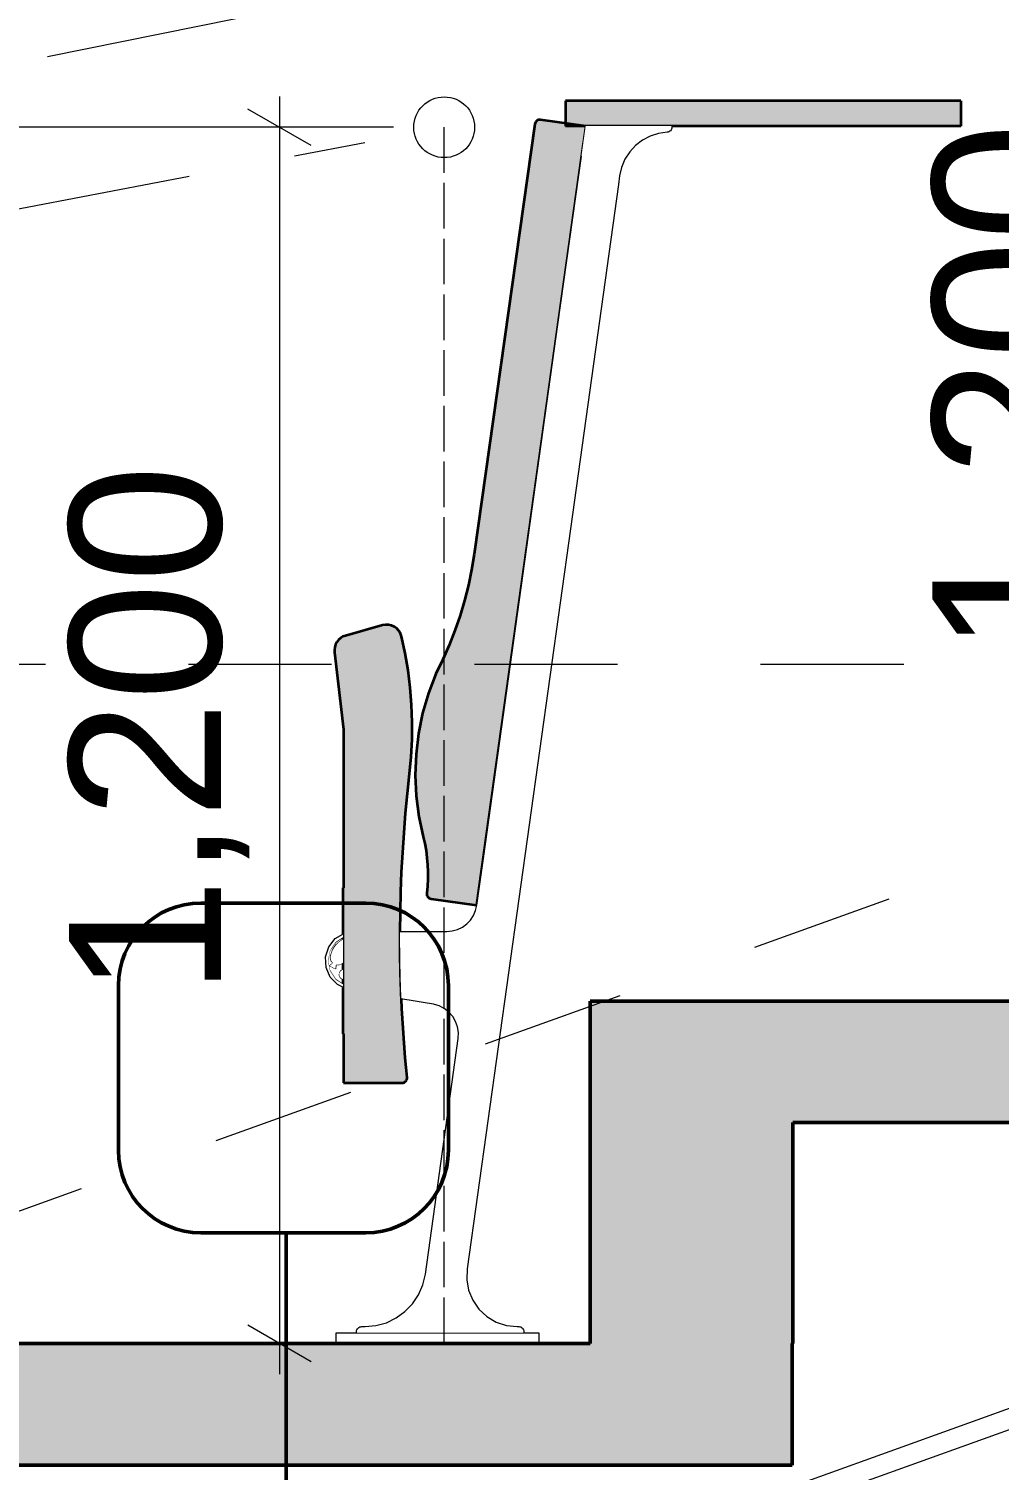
# Model space of a CAD drawing. Header units: millimetres. Extents: x -48147 to 1392261, y -496296 to 18123.
# Drawn here: x 1372223 to 1373181, y -488541 to -487118 of the extents above; entities that cross this region are included whole.
import ezdxf

# ---------------------------------------------------------------- set-up
doc = ezdxf.new("R2010")
doc.units = ezdxf.units.MM
doc.header["$MEASUREMENT"] = 0
for name, pattern in [('Dashed', [2822.222233, 1411.111116, -1411.111116]), ('Double Dashed', [546.805537, 264.583325, -105.833328, 70.555556, -105.833328]), ('Hidden Line', [55, 45, -10]), ('Wipeout_Contour', [1000, 0, -1000])]:
    doc.linetypes.add(name, pattern=pattern)
for name, color, linetype, lineweight, true_color in [('0_Pen_No__105', 7, 'Continuous', 15, 0xa6a6a6), ('A-95-MC_Marker_Detail.Marker_Pen_No__25', 7, 'Continuous', 50, 0x2a2a2a), ('New_A-20-M_Floor_Slab_Pen_No__107', 7, 'Continuous', 15, 0xa6a6a6), ('New_A-20-M_Floor_Slab_Pen_No__27', 7, 'Continuous', 50, 0x2a2a2a), ('New_A-20-M_Floor_Slab_Pen_No__29', 7, 'Continuous', 50, 0x2a2a2a), ('New_A-20-M_Floor_Slab_Pen_No__81', 7, 'Continuous', 20, 0x6a6a6a), ('New_A-35-M_FFE_Fixed_Pen_No__104', 7, 'Continuous', 15, 0xa6a6a6), ('New_A-35-M_FFE_Fixed_Pen_No__44', 7, 'Continuous', 35, 0x444444)]:
    doc.layers.add(name, color=color, linetype=linetype, lineweight=lineweight, true_color=true_color)
for name, color, linetype, lineweight in [('2D Layer_Pen_No__1', 7, 'Continuous', 13), ('A-15-M_Beam_Pen_No__87', 8, 'Continuous', 20), ('A-35-M_FFE_Sanitary_Pen_No__1', 7, 'Continuous', 13), ('A-35-M_FFE_Sanitary_Pen_No__87', 8, 'Continuous', 20), ('New_A-35-M_FFE_Fixed_Pen_No__1', 7, 'Continuous', 13), ('New_A-95-D_1_20_Pen_No__1', 7, 'Continuous', 13)]:
    doc.layers.add(name, color=color, linetype=linetype, lineweight=lineweight)
for name, color, linetype in [('A-95-MC_Marker_Detail.Marker', 7, 'Continuous'), ('New_A-20-M_Floor_Slab', 7, 'Continuous'), ('New_A-35-M_FFE_Fixed', 7, 'Continuous'), ('New_A-95-D_1_20', 7, 'Continuous')]:
    doc.layers.add(name, color=color, linetype=linetype)
doc.styles.add('GENERATED_STYLE_2', font='')
doc.styles.get('GENERATED_STYLE_2').set_extended_font_data('Arial')
doc.dimstyles.new('GENERATED_STYLE__1', dxfattribs={"dimtxt": 150, "dimasz": 47.5, "dimexe": 0.18, "dimexo": 50, "dimgap": 0.09, "dimtad": 1, "dimdec": 0, "dimzin": 0, "dimdsep": 46, "dimtxsty": 'GENERATED_STYLE_2', "dimblk": 'ARROWHEAD_2', "dimblk1": 'ARROWHEAD_2', "dimblk2": 'ARROWHEAD_2', "dimcen": 0.09, "dimclrd": 7, "dimclre": 7, "dimclrt": 7, "dimadec": 0, "dimazin": 0, "dimtfac": 1, "dimtdec": 4, "dimtmove": 2, "dimatfit": 3, "dimfxl": 1, "dimtolj": 1, "dimtzin": 0, "dimarcsym": 0})
doc.dimstyles.new('GENERATED_STYLE__2', dxfattribs={"dimtxt": 150, "dimasz": 47.5, "dimexe": 0.18, "dimexo": 50, "dimgap": 0.09, "dimtad": 1, "dimdec": 0, "dimzin": 0, "dimdsep": 46, "dimtxsty": 'GENERATED_STYLE_2', "dimblk": 'ARROWHEAD_2', "dimblk1": 'ARROWHEAD_2', "dimblk2": 'ARROWHEAD_2', "dimcen": 0.09, "dimclrd": 7, "dimclre": 7, "dimclrt": 7, "dimadec": 0, "dimazin": 0, "dimtfac": 1, "dimtdec": 4, "dimtmove": 0, "dimatfit": 3, "dimfxl": 1, "dimtolj": 1, "dimtzin": 0, "dimarcsym": 0})

# ---------------------------------------------------------------- blocks, each defined once
blk = doc.blocks.new('Section Elem_29_1', base_point=(1317838.7, -491795.5))
at = {"layer": 'New_A-20-M_Floor_Slab_Pen_No__107', "linetype": 'Continuous', "lineweight": 0, "true_color": 0x535353}
blk.add_hatch(color=251, dxfattribs=at).paths.add_polyline_path([(1372977.2, -488198), (1372777.2, -488198), (1372777.2, -488416), (1372977.2, -488416)])
at = {"layer": 'New_A-20-M_Floor_Slab_Pen_No__27', "linetype": 'Continuous'}
for p, q in [((1372777.2, -488198), (1372777.2, -488416)), ((1372977.2, -488198), (1372977.2, -488416)), ((1372977.2, -488416), (1372976.6, -488416))]:
    blk.add_line(p, q, dxfattribs=at)
blk = doc.blocks.new('Section Elem_33_1', base_point=(1317838.7, -491795.5))
at = {"layer": 'New_A-35-M_FFE_Fixed_Pen_No__104', "linetype": 'Continuous'}
for points in [[(1373142.8, -487214.3), (1373142.8, -487189.3), (1372752.8, -487189.3), (1372752.8, -487214.3)], [(1372722.8, -487211.4), (1372722.6, -487212.4), (1372662.7, -487636.8), (1372660.2, -487652.2), (1372657.1, -487667.5), (1372653.3, -487682.6), (1372648.8, -487697.5), (1372643.8, -487712.3), (1372638.1, -487726.8), (1372631.8, -487741), (1372624.9, -487755), (1372617.6, -487774.2), (1372611.8, -487793.9), (1372607.8, -487814), (1372605.4, -487834.4), (1372604.6, -487854.9), (1372605.6, -487875.4), (1372608.2, -487895.7), (1372612.4, -487915.8), (1372614, -487922.6), (1372615.3, -487929.5), (1372616.2, -487936.5), (1372616.8, -487943.5), (1372617.1, -487950.5), (1372617.1, -487957.5), (1372616.7, -487964.5), (1372616, -487971.5), (1372616, -487972.5), (1372616.2, -487973.5), (1372616.5, -487974.4), (1372617, -487975.2), (1372617.7, -487975.9), (1372618.5, -487976.5), (1372619.3, -487976.9), (1372620.3, -487977.1), (1372664.9, -487983.3), (1372768.6, -487244.1), (1372772.8, -487214.3), (1372728.2, -487208.1), (1372727.2, -487208.1), (1372726.3, -487208.2), (1372725.3, -487208.6), (1372724.5, -487209.1), (1372723.8, -487209.7), (1372723.2, -487210.5)]]:
    blk.add_hatch(color=256, dxfattribs=at).paths.add_polyline_path(points)
at = {"layer": 'New_A-35-M_FFE_Fixed_Pen_No__44', "linetype": 'Continuous'}
for p, q in [((1372752.8, -487189.3), (1372752.8, -487214.3)), ((1373142.8, -487189.3), (1372752.8, -487189.3)), ((1373142.8, -487189.3), (1373142.8, -487214.3)), ((1373142.8, -487214.3), (1372752.8, -487214.3)), ((1372533.8, -487966.2), (1372533.2, -487966.2)), ((1372533.7, -488110.2), (1372533.2, -488110.2)), ((1372533.7, -488110.2), (1372533.7, -488158.7))]:
    blk.add_line(p, q, dxfattribs=at)
at = {"layer": 'New_A-35-M_FFE_Fixed_Pen_No__44', "linetype": 'Continuous', "flags": 128}
for points in [[(1372772.8, -487214.3), (1372728.2, -487208.1), (1372727.2, -487208.1), (1372726.3, -487208.2), (1372725.3, -487208.6), (1372724.5, -487209.1), (1372723.8, -487209.7), (1372723.2, -487210.5), (1372722.8, -487211.4), (1372722.6, -487212.4), (1372662.7, -487636.8), (1372660.2, -487652.2), (1372657.1, -487667.5), (1372653.3, -487682.6), (1372648.8, -487697.5), (1372643.8, -487712.3), (1372638.1, -487726.8), (1372631.8, -487741), (1372624.9, -487755), (1372617.6, -487774.2), (1372611.8, -487793.9), (1372607.8, -487814), (1372605.4, -487834.4), (1372604.6, -487854.9), (1372605.6, -487875.4), (1372608.2, -487895.7), (1372612.4, -487915.8), (1372614, -487922.6), (1372615.3, -487929.5), (1372616.2, -487936.5), (1372616.8, -487943.5), (1372617.1, -487950.5), (1372617.1, -487957.5), (1372616.7, -487964.5), (1372616, -487971.5), (1372616, -487972.5), (1372616.2, -487973.5), (1372616.5, -487974.4), (1372617, -487975.2), (1372617.7, -487975.9), (1372618.5, -487976.5), (1372619.3, -487976.9), (1372620.3, -487977.1), (1372664.9, -487983.3)], [(1372772.8, -487214.3), (1372768.6, -487244.1), (1372664.9, -487983.3)]]:
    blk.add_lwpolyline(points, dxfattribs=at)
at = {"color": 254, "linetype": 'Wipeout_Contour', "lineweight": 0, "ltscale": 64095339.49574745}
blk.add_wipeout([(1372518.5, -488038.2), (1372520.5, -488048.3), (1372526.2, -488056.9), (1372533.2, -488061.5), (1372533.2, -488056.1), (1372532.4, -488056), (1372530.6, -488054.5), (1372529.7, -488052.4), (1372529.9, -488050.1), (1372531.2, -488048.2), (1372533.2, -488047.1), (1372533.2, -488047.1), (1372533.2, -488039.9), (1372533, -488040.2), (1372531.9, -488041.1), (1372530.6, -488041.7), (1372529.2, -488042.1), (1372527.8, -488042.2), (1372526.4, -488042), (1372525.8, -488046.2), (1372520.3, -488043.2), (1372523.5, -488040.4), (1372522.8, -488039.7), (1372522.2, -488039), (1372521.8, -488038.1), (1372521.4, -488037.2), (1372521.2, -488036.3), (1372521.1, -488035.3), (1372521.2, -488034.3), (1372521.4, -488033.4), (1372521.9, -488031.3), (1372522.6, -488029.3), (1372523.4, -488027.4), (1372524.5, -488025.6), (1372525.6, -488023.9), (1372527, -488022.2), (1372528.4, -488020.7), (1372530, -488019.4), (1372531.5, -488018.3), (1372533, -488017.4), (1372533.2, -488017.3), (1372533.2, -488015), (1372526.2, -488019.6), (1372520.5, -488028.2)], dxfattribs=at).dxf.layer = 'New_A-35-M_FFE_Fixed'
at = {"color": 254, "linetype": 'Wipeout_Contour', "lineweight": 0, "ltscale": 5827725.150839468}
blk.add_wipeout([(1372526.7, -488405.3), (1372526.7, -488415.3), (1372726.7, -488415.3), (1372726.7, -488405.3)], dxfattribs=at).dxf.layer = 'New_A-35-M_FFE_Fixed'
at = {"layer": 'New_A-35-M_FFE_Fixed_Pen_No__104', "linetype": 'Continuous'}
blk.add_hatch(color=256, dxfattribs=at).paths.add_polyline_path([(1372595.8, -488156.3), (1372596.3, -488155.3), (1372596.5, -488154.3), (1372596.5, -488153.3), (1372595.6, -488143.6), (1372594.7, -488133.9), (1372593.9, -488124.2), (1372593.2, -488114.5), (1372592.6, -488104.8), (1372592, -488095.1), (1372591.5, -488085.4), (1372591, -488075.7), (1372590.8, -488071), (1372590.6, -488066.3), (1372590.5, -488061.6), (1372590.3, -488057), (1372590.2, -488052.3), (1372590.1, -488047.6), (1372590, -488042.9), (1372589.9, -488038.2), (1372589.9, -488034.6), (1372589.8, -488031), (1372589.8, -488027.4), (1372589.7, -488023.7), (1372589.7, -488020.1), (1372589.7, -488016.5), (1372589.7, -488012.9), (1372589.7, -488009.2), (1372590, -487989.8), (1372590.5, -487970.3), (1372591.2, -487950.8), (1372592.3, -487931.4), (1372593.6, -487912), (1372595.1, -487892.6), (1372597, -487873.2), (1372599.1, -487853.8), (1372600.7, -487836.8), (1372601.6, -487819.7), (1372601.7, -487802.6), (1372601, -487785.6), (1372599.6, -487768.5), (1372597.5, -487751.5), (1372594.6, -487734.7), (1372591, -487718), (1372590, -487715.1), (1372588.5, -487712.5), (1372586.5, -487710.3), (1372584, -487708.5), (1372581.3, -487707.3), (1372578.3, -487706.6), (1372575.3, -487706.5), (1372572.4, -487707), (1372535.8, -487717.4), (1372533.2, -487718.3), (1372530.9, -487719.7), (1372528.9, -487721.5), (1372527.2, -487723.6), (1372526, -487726), (1372525.2, -487728.6), (1372524.8, -487731.3), (1372525, -487734), (1372533.8, -487809.9), (1372533.8, -487966.2), (1372533.2, -487966.2), (1372533.2, -488098.2), (1372533.2, -488110.2), (1372533.7, -488110.2), (1372533.7, -488158.7), (1372539.7, -488158.7), (1372551.7, -488158.7), (1372591.5, -488158.7), (1372592.6, -488158.6), (1372593.6, -488158.3), (1372594.5, -488157.8), (1372595.2, -488157.1)])
at = {"layer": 'New_A-35-M_FFE_Fixed_Pen_No__1', "linetype": 'Continuous'}
for p, q in [((1372520.5, -488028.2), (1372526.2, -488019.6)), ((1372522.6, -488029.3), (1372523.4, -488027.4)), ((1372523.4, -488027.4), (1372524.5, -488025.6)), ((1372524.5, -488025.6), (1372525.6, -488023.9)), ((1372525.6, -488023.9), (1372527, -488022.2)), ((1372526.2, -488019.6), (1372533.2, -488015)), ((1372527, -488022.2), (1372528.4, -488020.7)), ((1372528.4, -488020.7), (1372530, -488019.4)), ((1372530, -488019.4), (1372531.5, -488018.3)), ((1372531.5, -488018.3), (1372533, -488017.4)), ((1372533, -488017.4), (1372533.2, -488017.3)), ((1372518.5, -488038.2), (1372520.5, -488028.2)), ((1372520.5, -488048.3), (1372518.5, -488038.2)), ((1372520.3, -488043.2), (1372523.5, -488040.4)), ((1372521.1, -488035.3), (1372521.2, -488034.3)), ((1372521.2, -488036.3), (1372521.1, -488035.3)), ((1372521.2, -488034.3), (1372521.4, -488033.4)), ((1372521.4, -488037.2), (1372521.2, -488036.3)), ((1372521.4, -488033.4), (1372521.9, -488031.3)), ((1372521.8, -488038.1), (1372521.4, -488037.2)), ((1372522.2, -488039), (1372521.8, -488038.1)), ((1372521.9, -488031.3), (1372522.6, -488029.3)), ((1372522.8, -488039.7), (1372522.2, -488039)), ((1372523.5, -488040.4), (1372522.8, -488039.7)), ((1372526.4, -488042), (1372525.8, -488046.2)), ((1372527.8, -488042.2), (1372526.4, -488042)), ((1372530.6, -488041.7), (1372529.2, -488042.1)), ((1372531.9, -488041.1), (1372530.6, -488041.7)), ((1372533, -488040.2), (1372531.9, -488041.1)), ((1372533.2, -488039.9), (1372533, -488040.2)), ((1372525.8, -488046.2), (1372520.3, -488043.2)), ((1372526.2, -488056.9), (1372520.5, -488048.3)), ((1372529.2, -488042.1), (1372527.8, -488042.2)), ((1372529.9, -488050.1), (1372529.7, -488052.4)), ((1372529.7, -488052.4), (1372530.6, -488054.5)), ((1372531.2, -488048.2), (1372529.9, -488050.1)), ((1372530.6, -488054.5), (1372532.4, -488056)), ((1372533.2, -488047.1), (1372531.2, -488048.2)), ((1372532.4, -488056), (1372533.2, -488056.1)), ((1372533.2, -488061.5), (1372526.2, -488056.9)), ((1372526.7, -488405.3), (1372726.7, -488405.3)), ((1372526.7, -488415.3), (1372526.7, -488405.3)), ((1372726.7, -488405.3), (1372726.7, -488415.3)), ((1372726.7, -488415.3), (1372526.7, -488415.3))]:
    blk.add_line(p, q, dxfattribs=at)
at = {"layer": 'New_A-35-M_FFE_Fixed_Pen_No__44', "linetype": 'Continuous', "flags": 128}
for points in [[(1372533.7, -488158.7), (1372539.7, -488158.7), (1372551.7, -488158.7), (1372591.5, -488158.7), (1372592.6, -488158.6), (1372593.6, -488158.3), (1372594.5, -488157.8), (1372595.2, -488157.1), (1372595.8, -488156.3), (1372596.3, -488155.3), (1372596.5, -488154.3), (1372596.5, -488153.3), (1372595.6, -488143.6), (1372594.7, -488133.9), (1372593.9, -488124.2), (1372593.2, -488114.5), (1372592.6, -488104.8), (1372592, -488095.1), (1372591.5, -488085.4), (1372591, -488075.7), (1372590.8, -488071), (1372590.6, -488066.3), (1372590.5, -488061.6), (1372590.3, -488057), (1372590.2, -488052.3), (1372590.1, -488047.6), (1372590, -488042.9), (1372589.9, -488038.2), (1372589.9, -488034.6), (1372589.8, -488031), (1372589.8, -488027.4), (1372589.7, -488023.7), (1372589.7, -488020.1), (1372589.7, -488016.5), (1372589.7, -488012.9), (1372589.7, -488009.2), (1372590, -487989.8), (1372590.5, -487970.3), (1372591.2, -487950.8), (1372592.3, -487931.4), (1372593.6, -487912), (1372595.1, -487892.6), (1372597, -487873.2), (1372599.1, -487853.8), (1372600.7, -487836.8), (1372601.6, -487819.7), (1372601.7, -487802.6), (1372601, -487785.6), (1372599.6, -487768.5), (1372597.5, -487751.5), (1372594.6, -487734.7), (1372591, -487718), (1372590, -487715.1), (1372588.5, -487712.5), (1372586.5, -487710.3), (1372584, -487708.5), (1372581.3, -487707.3), (1372578.3, -487706.6), (1372575.3, -487706.5), (1372572.4, -487707), (1372535.8, -487717.4), (1372533.2, -487718.3), (1372530.9, -487719.7), (1372528.9, -487721.5), (1372527.2, -487723.6), (1372526, -487726), (1372525.2, -487728.6), (1372524.8, -487731.3), (1372525, -487734), (1372533.8, -487809.9), (1372533.8, -487966.2)], [(1372533.2, -487966.2), (1372533.2, -488098.2), (1372533.2, -488110.2)]]:
    blk.add_lwpolyline(points, dxfattribs=at)
blk = doc.blocks.new('Section Elem_34_1', base_point=(1317838.7, -491795.5))
at = {"color": 254, "linetype": 'Wipeout_Contour', "lineweight": 0, "ltscale": 139856437.1190573}
blk.add_wipeout([(1372546.7, -488405.3), (1372711.7, -488405.3), (1372711.7, -488404.3), (1372711.7, -488403.3), (1372711.4, -488402.4), (1372710.9, -488401.5), (1372710.3, -488400.7), (1372709.5, -488400.1), (1372708.7, -488399.6), (1372707.7, -488399.4), (1372706.7, -488399.3), (1372705.2, -488399.3), (1372694.6, -488398.1), (1372684.5, -488394.8), (1372675.3, -488389.3), (1372667.5, -488382.1), (1372661.4, -488373.3), (1372657.3, -488363.5), (1372655.4, -488353), (1372655.7, -488342.4), (1372806.3, -487263.4), (1372808.2, -487255.1), (1372811.5, -487247.1), (1372816.2, -487239.9), (1372822, -487233.5), (1372828.8, -487228.3), (1372836.4, -487224.3), (1372844.5, -487221.6), (1372853.1, -487220.4), (1372854, -487220.3), (1372854.9, -487220), (1372855.7, -487219.5), (1372856.4, -487218.9), (1372857, -487218.1), (1372857.4, -487217.3), (1372857.7, -487216.4), (1372857.8, -487215.4), (1372857.8, -487214.3), (1372772.8, -487214.3), (1372665.4, -487983.4), (1372664.2, -487988.6), (1372662.1, -487993.5), (1372659.1, -487998), (1372655.4, -488001.9), (1372651.1, -488005), (1372646.2, -488007.3), (1372641, -488008.8), (1372635.7, -488009.2), (1372589.7, -488009.2), (1372589.7, -488012.9), (1372589.7, -488016.5), (1372589.7, -488020.1), (1372589.7, -488023.7), (1372589.8, -488027.4), (1372589.8, -488031), (1372589.9, -488034.6), (1372589.9, -488038.2), (1372590, -488042.9), (1372590.1, -488047.6), (1372590.2, -488052.3), (1372590.3, -488057), (1372590.5, -488061.6), (1372590.6, -488066.3), (1372590.8, -488071), (1372591, -488075.7), (1372591, -488075.9), (1372592.5, -488076.2), (1372602.5, -488077.9), (1372612.5, -488079.5), (1372622.5, -488081.2), (1372628.1, -488082.7), (1372633.2, -488085.3), (1372637.8, -488088.8), (1372641.6, -488093.1), (1372644.5, -488098), (1372646.4, -488103.4), (1372647.3, -488109.1), (1372647.1, -488114.9), (1372614.6, -488347.6), (1372612.2, -488358), (1372607.9, -488367.9), (1372602, -488376.8), (1372594.5, -488384.5), (1372585.8, -488390.8), (1372576.2, -488395.5), (1372565.8, -488398.3), (1372555.2, -488399.3), (1372551.7, -488399.3), (1372550.8, -488399.4), (1372549.8, -488399.6), (1372549, -488400.1), (1372548.2, -488400.7), (1372547.6, -488401.5), (1372547.1, -488402.4), (1372546.8, -488403.3), (1372546.7, -488404.3)], dxfattribs=at).dxf.layer = 'New_A-35-M_FFE_Fixed'
at = {"color": 254, "linetype": 'Wipeout_Contour', "lineweight": 0, "ltscale": 21850659.9364598}
blk.add_wipeout([(1372519.3, -488024.5), (1372516.1, -488034.4), (1372516.6, -488044.8), (1372520.7, -488054.3), (1372527.9, -488061.8), (1372533.2, -488064.3), (1372533.2, -488061.5), (1372526.2, -488056.9), (1372520.5, -488048.3), (1372518.5, -488038.2), (1372520.5, -488028.2), (1372526.2, -488019.6), (1372533.2, -488015), (1372533.2, -488011.9), (1372525.7, -488016.4)], dxfattribs=at).dxf.layer = 'New_A-35-M_FFE_Fixed'
at = {"layer": 'New_A-35-M_FFE_Fixed_Pen_No__1', "linetype": 'Continuous'}
for p, q in [((1372857.7, -487216.4), (1372857.4, -487217.3)), ((1372857.8, -487215.4), (1372857.7, -487216.4)), ((1372857.8, -487214.3), (1372857.8, -487215.4)), ((1372828.8, -487228.3), (1372822, -487233.5)), ((1372836.4, -487224.3), (1372828.8, -487228.3)), ((1372844.5, -487221.6), (1372836.4, -487224.3)), ((1372853.1, -487220.4), (1372844.5, -487221.6)), ((1372854, -487220.3), (1372853.1, -487220.4)), ((1372854.9, -487220), (1372854, -487220.3)), ((1372855.7, -487219.5), (1372854.9, -487220)), ((1372856.4, -487218.9), (1372855.7, -487219.5)), ((1372857, -487218.1), (1372856.4, -487218.9)), ((1372857.4, -487217.3), (1372857, -487218.1)), ((1372745.4, -487410.2), (1372768.6, -487244.1)), ((1372816.2, -487239.9), (1372811.5, -487247.1)), ((1372822, -487233.5), (1372816.2, -487239.9)), ((1372808.2, -487255.1), (1372806.3, -487263.4)), ((1372811.5, -487247.1), (1372808.2, -487255.1)), ((1372805.1, -487271.9), (1372757.7, -487611.9)), ((1372806.3, -487263.4), (1372805.1, -487271.9)), ((1372718, -487606.3), (1372745.4, -487410.2)), ((1372757.7, -487611.9), (1372655.7, -488342.4)), ((1372671.9, -487937.3), (1372718, -487606.3)), ((1372665.4, -487983.4), (1372671.9, -487937.3)), ((1372664.2, -487988.6), (1372665.4, -487983.4)), ((1372655.4, -488001.9), (1372659.1, -487998)), ((1372659.1, -487998), (1372662.1, -487993.5)), ((1372662.1, -487993.5), (1372664.2, -487988.6)), ((1372589.7, -488009.2), (1372635.7, -488009.2)), ((1372635.7, -488009.2), (1372641, -488008.8)), ((1372641, -488008.8), (1372646.2, -488007.3)), ((1372646.2, -488007.3), (1372651.1, -488005)), ((1372651.1, -488005), (1372655.4, -488001.9)), ((1372592.5, -488076.2), (1372591, -488075.9)), ((1372602.5, -488077.9), (1372592.5, -488076.2)), ((1372612.5, -488079.5), (1372602.5, -488077.9)), ((1372622.5, -488081.2), (1372612.5, -488079.5)), ((1372628.1, -488082.7), (1372622.5, -488081.2)), ((1372633.2, -488085.3), (1372628.1, -488082.7)), ((1372637.8, -488088.8), (1372633.2, -488085.3)), ((1372641.6, -488093.1), (1372637.8, -488088.8)), ((1372644.5, -488098), (1372641.6, -488093.1)), ((1372646.4, -488103.4), (1372644.5, -488098)), ((1372647.3, -488109.1), (1372646.4, -488103.4)), ((1372647.1, -488114.9), (1372647.3, -488109.1)), ((1372614.6, -488347.6), (1372647.1, -488114.9)), ((1372612.2, -488358), (1372614.6, -488347.6)), ((1372655.7, -488342.4), (1372655.4, -488353)), ((1372655.4, -488353), (1372657.3, -488363.5)), ((1372602, -488376.8), (1372607.9, -488367.9)), ((1372607.9, -488367.9), (1372612.2, -488358)), ((1372657.3, -488363.5), (1372661.4, -488373.3)), ((1372594.5, -488384.5), (1372602, -488376.8)), ((1372661.4, -488373.3), (1372667.5, -488382.1)), ((1372667.5, -488382.1), (1372675.3, -488389.3)), ((1372565.8, -488398.3), (1372576.2, -488395.5)), ((1372576.2, -488395.5), (1372585.8, -488390.8)), ((1372585.8, -488390.8), (1372594.5, -488384.5)), ((1372675.3, -488389.3), (1372684.5, -488394.8)), ((1372684.5, -488394.8), (1372694.6, -488398.1)), ((1372546.7, -488404.3), (1372546.8, -488403.3)), ((1372546.7, -488405.3), (1372546.7, -488404.3)), ((1372546.8, -488403.3), (1372547.1, -488402.4)), ((1372547.1, -488402.4), (1372547.6, -488401.5)), ((1372547.6, -488401.5), (1372548.2, -488400.7)), ((1372548.2, -488400.7), (1372549, -488400.1)), ((1372549, -488400.1), (1372549.8, -488399.6)), ((1372549.8, -488399.6), (1372550.8, -488399.4)), ((1372550.8, -488399.4), (1372551.7, -488399.3)), ((1372551.7, -488399.3), (1372555.2, -488399.3)), ((1372555.2, -488399.3), (1372565.8, -488398.3)), ((1372694.6, -488398.1), (1372705.2, -488399.3)), ((1372705.2, -488399.3), (1372706.7, -488399.3)), ((1372706.7, -488399.3), (1372707.7, -488399.4)), ((1372707.7, -488399.4), (1372708.7, -488399.6)), ((1372708.7, -488399.6), (1372709.5, -488400.1)), ((1372709.5, -488400.1), (1372710.3, -488400.7)), ((1372710.3, -488400.7), (1372710.9, -488401.5)), ((1372710.9, -488401.5), (1372711.4, -488402.4)), ((1372711.4, -488402.4), (1372711.7, -488403.3)), ((1372711.7, -488403.3), (1372711.7, -488404.3)), ((1372711.7, -488404.3), (1372711.7, -488405.3))]:
    blk.add_line(p, q, dxfattribs=at)
at = {"color": 254, "linetype": 'Wipeout_Contour', "lineweight": 0, "ltscale": 42244594.51568767}
blk.add_wipeout([(1372523.5, -488040.4), (1372520.3, -488043.2), (1372525.8, -488046.2), (1372526.4, -488042), (1372527.8, -488042.2), (1372529.2, -488042.1), (1372530.6, -488041.7), (1372531.9, -488041.1), (1372533, -488040.2), (1372533.2, -488039.9), (1372533.2, -488017.3), (1372533, -488017.4), (1372531.5, -488018.3), (1372530, -488019.4), (1372528.4, -488020.7), (1372527, -488022.2), (1372525.6, -488023.9), (1372524.5, -488025.6), (1372523.4, -488027.4), (1372522.6, -488029.3), (1372521.9, -488031.3), (1372521.4, -488033.4), (1372521.2, -488034.3), (1372521.1, -488035.3), (1372521.2, -488036.3), (1372521.4, -488037.2), (1372521.8, -488038.1), (1372522.2, -488039), (1372522.8, -488039.7)], dxfattribs=at).dxf.layer = 'New_A-35-M_FFE_Fixed'
at = {"layer": 'New_A-35-M_FFE_Fixed_Pen_No__1', "linetype": 'Continuous'}
for p, q in [((1372525.7, -488016.4), (1372533.2, -488011.9)), ((1372516.1, -488034.4), (1372519.3, -488024.5)), ((1372519.3, -488024.5), (1372525.7, -488016.4)), ((1372516.6, -488044.8), (1372516.1, -488034.4)), ((1372520.7, -488054.3), (1372516.6, -488044.8))]:
    blk.add_line(p, q, dxfattribs=at)
at = {"color": 254, "linetype": 'Wipeout_Contour', "lineweight": 0, "ltscale": 11653771.26447309}
blk.add_wipeout([(1372529.7, -488052.4), (1372530.6, -488054.5), (1372532.4, -488056), (1372533.2, -488056.1), (1372533.2, -488047.1), (1372533.2, -488047.1), (1372531.2, -488048.2), (1372529.9, -488050.1)], dxfattribs=at).dxf.layer = 'New_A-35-M_FFE_Fixed'
at = {"layer": 'New_A-35-M_FFE_Fixed_Pen_No__1', "linetype": 'Continuous'}
for p, q in [((1372527.9, -488061.8), (1372520.7, -488054.3)), ((1372533.2, -488064.3), (1372527.9, -488061.8))]:
    blk.add_line(p, q, dxfattribs=at)
blk = doc.blocks.new('Section Elem_49_1', base_point=(1317838.7, -491795.5))
at = {"layer": 'New_A-20-M_Floor_Slab_Pen_No__81', "linetype": 'Continuous', "lineweight": 0, "true_color": 0x353535}
blk.add_hatch(color=250, dxfattribs=at).paths.add_polyline_path([(1371837.2, -488416), (1371837.2, -488536), (1372976.6, -488536), (1372976.6, -488416)])
at = {"layer": 'New_A-20-M_Floor_Slab_Pen_No__29', "linetype": 'Continuous'}
for p, q in [((1371837.2, -488416), (1371837.2, -488536)), ((1372777.2, -488416), (1371837.2, -488416)), ((1372976.6, -488416), (1372976.6, -488536)), ((1372976.6, -488536), (1372037.2, -488536))]:
    blk.add_line(p, q, dxfattribs=at)
blk = doc.blocks.new('Section Elem_50_1', base_point=(1317838.7, -491795.5))
at = {"layer": 'New_A-20-M_Floor_Slab_Pen_No__81', "linetype": 'Continuous', "lineweight": 0, "true_color": 0x353535}
blk.add_hatch(color=250, dxfattribs=at).paths.add_polyline_path([(1372777.2, -488078), (1372777.2, -488198), (1373917.2, -488198), (1373917.2, -488078)])
at = {"layer": 'New_A-20-M_Floor_Slab_Pen_No__29', "linetype": 'Continuous'}
for p, q in [((1372777.2, -488078), (1372777.2, -488198)), ((1373717.2, -488078), (1372777.2, -488078)), ((1373917.2, -488078), (1373917.2, -488195.5)), ((1373917.2, -488198), (1372977.2, -488198)), ((1373917.2, -488195.5), (1373917.2, -488198))]:
    blk.add_line(p, q, dxfattribs=at)
blk = doc.blocks.new('Detail Drawing_1_1', base_point=(1372474.6, -488144))
at = {"layer": 'A-95-MC_Marker_Detail.Marker_Pen_No__25', "linetype": 'Continuous'}
for p, q in [((1372555.9, -487981.3), (1372393.2, -487981.3)), ((1372311.8, -488062.6), (1372311.8, -488225.3)), ((1372637.3, -488225.3), (1372637.3, -488062.6)), ((1372393.2, -488306.7), (1372555.9, -488306.7)), ((1372477.2, -488913.7), (1372477.2, -488306.7))]:
    blk.add_line(p, q, dxfattribs=at)
for centre, start, end in [((1372393.2, -488062.6), 90, 180), ((1372555.9, -488062.6), 0, 90), ((1372393.2, -488225.3), 180, 270), ((1372555.9, -488225.3), 270, 0)]:
    blk.add_arc(centre, 81.4, start, end, dxfattribs=at)
blk = doc.blocks.new('*D197', base_point=(1317838.7, -491795.5))
at = {"layer": 'New_A-95-D_1_20_Pen_No__1', "linetype": 'Continuous'}
for p, q in [((1372040.5, -487065.9), (1372040.5, -487035.4)), ((1372071.8, -487084), (1372009.3, -487047.9)), ((1372154.7, -487065.9), (1371993.7, -487065.9)), ((1372040.5, -487215.5), (1372040.5, -487065.9)), ((1372009.3, -487197.5), (1372071.8, -487233.6)), ((1372583.2, -487215.5), (1371993.7, -487215.5)), ((1372040.5, -487246.1), (1372040.5, -487215.5))]:
    blk.add_line(p, q, dxfattribs=at)
at = {"layer": 'New_A-95-D_1_20_Pen_No__1', "insert": (1372010.5, -487084.2), "char_height": 150, "attachment_point": 7, "rotation": 90, "style": 'GENERATED_STYLE_2'}
blk.add_mtext('\\A1;{\\fArial|b0|i0|c0|p34;150}', dxfattribs=at)
blk = doc.blocks.new('ARROWHEAD_2')
at = {"color": 0, "linetype": 'Continuous', "lineweight": 0}
for p, q in [((-0.378, -0.655), (0.378, 0.655)), ((0, 0), (-1, 0))]:
    blk.add_line(p, q, dxfattribs=at)
blk = doc.blocks.new('*D199', base_point=(1317838.7, -491795.5))
at = {"layer": 'New_A-95-D_1_20_Pen_No__1', "linetype": 'Continuous'}
for p, q in [((1373353.9, -486896.1), (1373291.4, -486860)), ((1373322.6, -486878), (1373322.6, -486847.5)), ((1373523.2, -486878), (1373275.7, -486878)), ((1373322.6, -488078), (1373322.6, -486878)), ((1373291.4, -488060), (1373353.9, -488096.1)), ((1373523.2, -488078), (1373275.7, -488078)), ((1373322.6, -488108.6), (1373322.6, -488078))]:
    blk.add_line(p, q, dxfattribs=at)
at = {"layer": 'New_A-95-D_1_20_Pen_No__1', "insert": (1373292.6, -487735.4), "char_height": 150, "attachment_point": 7, "rotation": 90, "style": 'GENERATED_STYLE_2'}
blk.add_mtext('\\A1;{\\fArial|b0|i0|c0|p34;1,200}', dxfattribs=at)
blk = doc.blocks.new('*D200', base_point=(1317838.7, -491795.5))
at = {"layer": 'New_A-95-D_1_20_Pen_No__1', "linetype": 'Continuous'}
for p, q in [((1372470.9, -487215.5), (1372470.9, -487185)), ((1372502.1, -487233.6), (1372439.6, -487197.5)), ((1372583.2, -487215.5), (1372424, -487215.5)), ((1372470.9, -488415.5), (1372470.9, -487215.5)), ((1372439.6, -488397.5), (1372502.1, -488433.6)), ((1372583.2, -488415.5), (1372424, -488415.5)), ((1372470.9, -488446.1), (1372470.9, -488415.5))]:
    blk.add_line(p, q, dxfattribs=at)
at = {"layer": 'New_A-95-D_1_20_Pen_No__1', "insert": (1372440.9, -488072.9), "char_height": 150, "attachment_point": 7, "rotation": 90, "style": 'GENERATED_STYLE_2'}
blk.add_mtext('\\A1;{\\fArial|b0|i0|c0|p34;1,200}', dxfattribs=at)
blk = doc.blocks.new('S-21 Building Section_STORY_MARKER', base_point=(1317838.7, -491795.5))
at = {"layer": '0_Pen_No__105', "linetype": 'Dashed', "ltscale": 0.1}
blk.add_line((1353754.3, -487745.5), (1380114.6, -487745.5), dxfattribs=at)

msp = doc.modelspace()

# ---------------------------------------------------------------- block references
at = {"layer": 'New_A-20-M_Floor_Slab'}
msp.add_blockref('Section Elem_29_1', (1317838.7, -491795.5), dxfattribs=at)

# ---------------------------------------------------------------- next in the draw order: block references
at = {"layer": 'New_A-35-M_FFE_Fixed'}
msp.add_blockref('Section Elem_33_1', (1317838.7, -491795.5), dxfattribs=at)

# ---------------------------------------------------------------- next in the draw order: block references
at = {"layer": 'New_A-20-M_Floor_Slab'}
msp.add_blockref('Section Elem_49_1', (1317838.7, -491795.5), dxfattribs=at)
at = {"layer": 'New_A-35-M_FFE_Fixed'}
msp.add_blockref('Section Elem_34_1', (1317838.7, -491795.5), dxfattribs=at)

# ---------------------------------------------------------------- next in the draw order: dimensions: what is measured, and where the dimension line sits
at = {"layer": 'New_A-95-D_1_20', "linetype": 'Continuous'}
dim = msp.add_linear_dim(base=(1373322.6, -486878), p1=(1373573.2, -488078), p2=(1373573.2, -486878), angle=90, dimstyle='GENERATED_STYLE__2', dxfattribs=at)
dim.commit()
dim.dimension.update_dxf_attribs({"geometry": '*D199', "text_midpoint": (1373217.6, -487450.8), "dimtype": 160, "text_rotation": 90})

# ---------------------------------------------------------------- next in the draw order: linework, layer by layer
at = {"layer": '2D Layer_Pen_No__1', "linetype": 'Hidden Line', "flags": 128}
msp.add_lwpolyline([(1372633.2, -488415.5), (1372633.2, -487215.5)], dxfattribs=at)
at = {"layer": '2D Layer_Pen_No__1', "linetype": 'Continuous'}
msp.add_circle((1372633.2, -487215.5), 30, dxfattribs=at)
at = {"layer": 'A-15-M_Beam_Pen_No__87', "linetype": 'Continuous'}
for p, q in [((1368277.2, -490246.6), (1373967.2, -488200.8)), ((1368277.2, -490267.4), (1373967.2, -488221.6))]:
    msp.add_line(p, q, dxfattribs=at)
at = {"layer": 'A-35-M_FFE_Sanitary_Pen_No__1', "linetype": 'Dashed', "ltscale": 0.1}
msp.add_line((1363377.2, -491458), (1373717.2, -487745.5), dxfattribs=at)
at = {"layer": 'A-35-M_FFE_Sanitary_Pen_No__87', "linetype": 'Double Dashed'}
for p, q in [((1373573.2, -486878), (1357084.8, -490195.5)), ((1357084.8, -490195.5), (1372633.2, -487215.5))]:
    msp.add_line(p, q, dxfattribs=at)

# ---------------------------------------------------------------- next in the draw order: block references
at = {"layer": 'A-95-MC_Marker_Detail.Marker', "color": 250, "linetype": 'Continuous', "lineweight": 50, "true_color": 0x2a2a2a}
msp.add_blockref('Detail Drawing_1_1', (1372474.6, -488144), dxfattribs=at)
at = {"layer": 'New_A-20-M_Floor_Slab'}
msp.add_blockref('Section Elem_50_1', (1317838.7, -491795.5), dxfattribs=at)

# ---------------------------------------------------------------- next in the draw order: dimensions: what is measured, and where the dimension line sits
at = {"layer": 'New_A-95-D_1_20', "linetype": 'Continuous'}
for base, p1, p2, dimstyle, picture, middle in [((1372040.5, -487065.9), (1372633.2, -487215.5), (1372204.7, -487065.9), 'GENERATED_STYLE__1', '*D197', (1371935.5, -486894.5)), ((1372470.9, -487215.5), (1372633.2, -488415.5), (1372633.2, -487215.5), 'GENERATED_STYLE__2', '*D200', (1372365.9, -487788.3))]:
    dim = msp.add_linear_dim(base=base, p1=p1, p2=p2, angle=90, dimstyle=dimstyle, dxfattribs=at)
    dim.commit()
    dim.dimension.update_dxf_attribs({"geometry": picture, "text_midpoint": middle, "dimtype": 160, "text_rotation": 90})

# ---------------------------------------------------------------- next in the draw order: block references
at = {"linetype": 'Continuous', "lineweight": 0}
msp.add_blockref('S-21 Building Section_STORY_MARKER', (1317838.7, -491795.5), dxfattribs=at)

doc.saveas('drawing.dxf')
